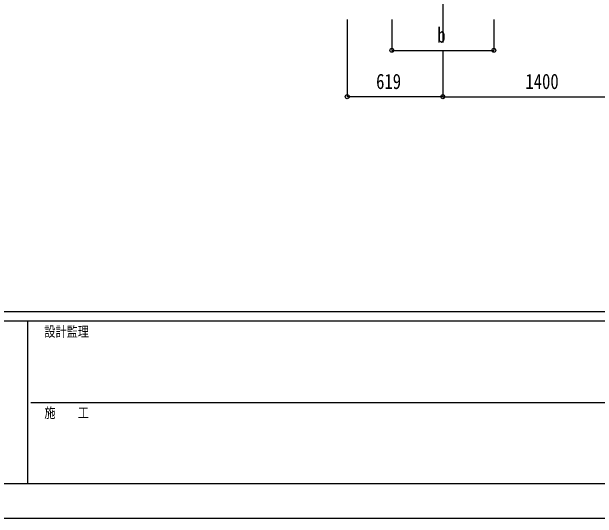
# Model space of a CAD drawing. Units: millimetres, scale not verified. Extents: x -12615 to 12615, y -8910 to 8910.
# Drawn here: x -4016 to -227, y -8910 to -5632 of the extents above; entities that cross this region are included whole.
import ezdxf
from ezdxf.enums import TextEntityAlignment as Align

# ---------------------------------------------------------------- set-up
doc = ezdxf.new("R2010")
doc.units = ezdxf.units.MM
doc.header["$LTSCALE"] = 40
for name, color, linetype in [('0-3_YKK_12', 2, 'Continuous'), ('0-6_YKK_D', 6, 'Continuous'), ('0-7_YKK_ZWAK', 7, 'Continuous')]:
    doc.layers.add(name, color=color, linetype=linetype)
doc.styles.add('ＭＳ ゴシック', font='')
doc.styles.get('ＭＳ ゴシック').set_extended_font_data('MS Gothic')

msp = doc.modelspace()

# ---------------------------------------------------------------- linework, layer by layer
at = {"layer": '0-3_YKK_12'}
msp.add_line((-1226.76, -5332.18), (-1226.76, -5832.18), dxfattribs=at)
at = {"layer": '0-6_YKK_D'}
for p, q in [((-1845.36, -5682.18), (-1845.36, -6183.18)), ((-1556.76, -5682.18), (-1556.76, -5883.18)), ((-896.76, -5682.18), (-896.76, -5883.18)), ((-1556.76, -5882.18), (-896.76, -5882.18)), ((-1226.76, -5883.18), (-1226.76, -6183.18)), ((-1226.76, -5883.18), (-1226.76, -6183.18)), ((-1226.76, -6182.18), (-1845.36, -6182.18)), ((-1226.76, -6182.18), (173.24, -6182.18))]:
    msp.add_line(p, q, dxfattribs=at)
for centre in [(-1556.76, -5882.18), (-896.76, -5882.18), (-1845.36, -6182.18), (-1226.76, -6182.18), (-1226.76, -6182.18)]:
    msp.add_circle(centre, 12.75, dxfattribs=at)
at = {"layer": '0-7_YKK_ZWAK'}
for p, q in [((11685.06, -7575), (-11714.94, -7575)), ((-3914.94, -7635), (-11714.94, -7635)), ((-3914.94, -7635), (-3914.94, -8685)), ((-14.94, -7635), (-3914.94, -7635)), ((-3892.44, -8160), (-14.94, -8160)), ((-11714.94, -8685), (-3914.94, -8685)), ((-3914.94, -8685), (-14.94, -8685))]:
    msp.add_line(p, q, dxfattribs=at)
msp.add_lwpolyline([(-12615, -8910), (12615, -8910), (12615, 8910), (-12615, 8910)], close=True, dxfattribs=at)

# ---------------------------------------------------------------- texts
at = {"layer": '0-6_YKK_D', "style": 'ＭＳ ゴシック', "width": 0.8}
for s, p in [('b', (-1262.76, -5862.18)), ('619', (-1658.46, -6162.18)), ('1400', (-692.36, -6162.18))]:
    msp.add_text(s, height=98.97, dxfattribs=at).set_placement(p, align=Align.BOTTOM_LEFT)
at = {"layer": '0-7_YKK_ZWAK', "style": 'ＭＳ ゴシック', "width": 0.8}
for s, p in [('設計監理', (-3804.94, -7755)), ('施\u3000\u3000工', (-3804.94, -8280))]:
    msp.add_text(s, height=65.98, dxfattribs=at).set_placement(p, align=Align.BOTTOM_LEFT)

doc.saveas('drawing.dxf')
